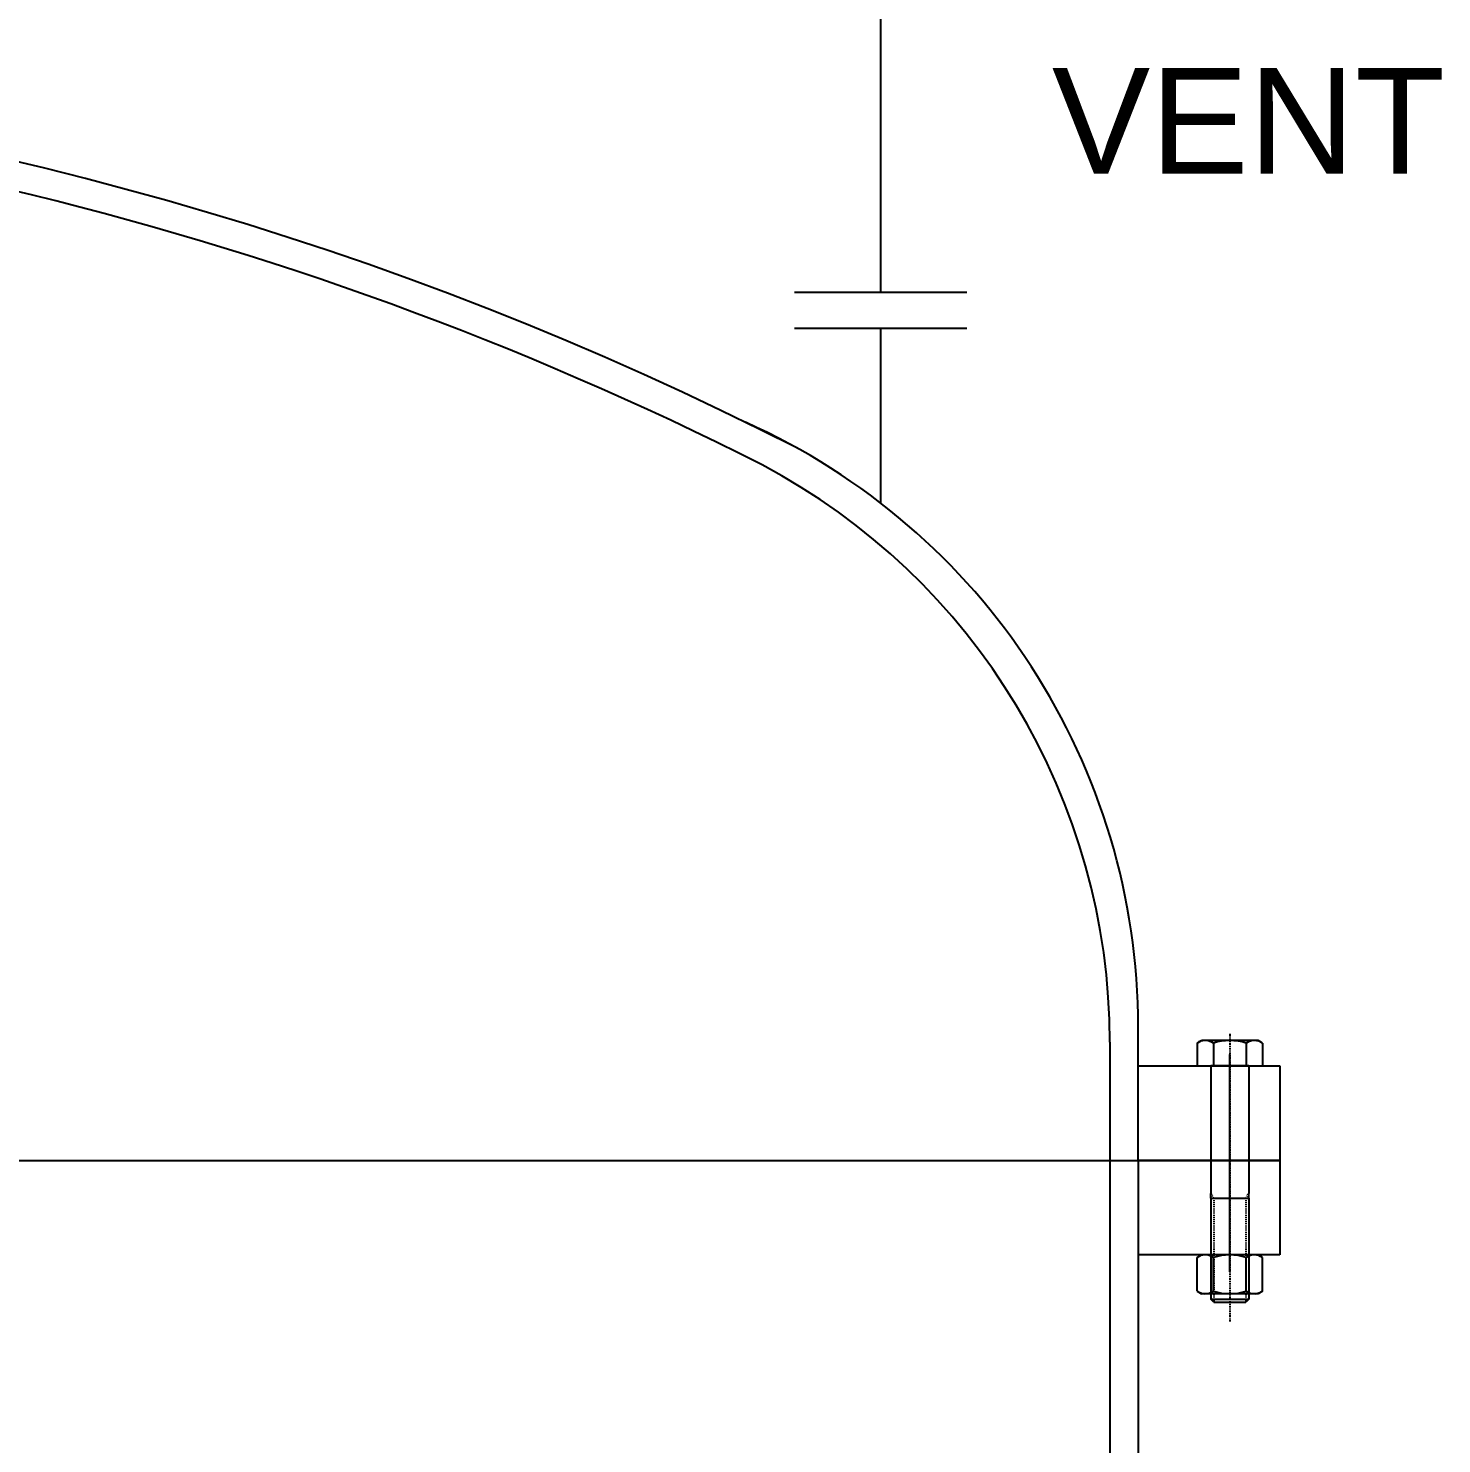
# Model space of a CAD drawing. Header units: millimetres. Extents: x 25096 to 30217, y 6541 to 10165.
# Drawn here: x 26969.2 to 27118.8, y 8413.5 to 8563.2 of the extents above; entities that cross this region are included whole.
import ezdxf

# ---------------------------------------------------------------- set-up
doc = ezdxf.new("R2010")
doc.units = ezdxf.units.MM
doc.linetypes.add('CENTER2', pattern=[1.125, 0.75, -0.125, 0.125, -0.125])
doc.linetypes.add('HIDDEN2', pattern=[0.1875, 0.125, -0.0625])
doc.layers.add('Equipment', color=123, linetype='Continuous')

# ---------------------------------------------------------------- blocks, each defined once
blk = doc.blocks.new('A$C6f4e16a3')
at = {"layer": 'Equipment'}
for p, q in [((1850.93, 2465.13), (1850.93, 2521.42)), ((1875.82, 2514.81), (1877.68, 2515.88)), ((1901.68, 2515.88), (1877.68, 2515.88)), ((1903.54, 2514.81), (1901.68, 2515.88)), ((1838.93, 2515.13), (1838.93, 2465.13)), ((1875.82, 2514.81), (1875.82, 2505.13)), ((1882.75, 2514.81), (1882.75, 2505.13)), ((1889.68, 2417.98), (1889.68, 2509.98)), ((1896.61, 2514.81), (1896.61, 2505.13)), ((1903.54, 2514.81), (1903.54, 2505.13)), ((1850.93, 2505.13), (1910.93, 2505.13)), ((1875.82, 2505.13), (1881.68, 2505.13)), ((1875.82, 2505.13), (1903.54, 2505.13)), ((1881.68, 2505.13), (1881.68, 2451.13)), ((1881.68, 2505.13), (1897.68, 2505.13)), ((1897.68, 2505.13), (1881.68, 2505.13)), ((1897.68, 2505.13), (1897.68, 2451.13)), ((1897.68, 2505.13), (1903.54, 2505.13)), ((1910.93, 2505.13), (1910.93, 2465.13)), ((238.93, 2465.13), (1838.93, 2465.13)), ((1838.93, 2465.13), (1838.93, 940.13)), ((1838.93, 2465.13), (1850.93, 2465.13)), ((1838.93, 2465.13), (1850.93, 2465.13)), ((1850.93, 2465.13), (1850.93, 940.13)), ((1850.93, 2465.13), (1910.93, 2465.13)), ((1910.93, 2465.13), (1850.93, 2465.13)), ((1910.93, 2465.13), (1910.93, 2425.13)), ((1881.68, 2449.13), (1881.68, 2451.13)), ((1897.68, 2449.13), (1897.68, 2451.13)), ((1881.68, 2449.13), (1881.68, 2406.36)), ((1881.68, 2449.13), (1897.68, 2449.13)), ((1897.68, 2449.13), (1897.68, 2406.36)), ((1910.93, 2425.13), (1850.93, 2425.13)), ((1875.82, 2424.06), (1877.68, 2425.13)), ((1875.82, 2409.8), (1875.82, 2424.06)), ((1901.68, 2425.13), (1877.68, 2425.13)), ((1882.75, 2409.8), (1882.75, 2424.06)), ((1896.61, 2409.8), (1896.61, 2424.06)), ((1903.54, 2424.06), (1901.68, 2425.13)), ((1903.54, 2409.8), (1903.54, 2424.06)), ((1875.82, 2409.8), (1877.68, 2408.73)), ((1901.68, 2408.73), (1877.68, 2408.73)), ((1903.54, 2409.8), (1901.68, 2408.73)), ((1881.68, 2406.36), (1897.68, 2406.36)), ((1882.91, 2405.13), (1881.68, 2406.36)), ((1882.91, 2405.13), (1896.45, 2405.13)), ((1897.68, 2406.36), (1896.45, 2405.13))]:
    blk.add_line(p, q, dxfattribs=at)
at = {"layer": 'Equipment', "linetype": 'CENTER2'}
blk.add_line((1889.68, 2518.67), (1889.68, 2396.89), dxfattribs=at)
at = {"layer": 'Equipment', "linetype": 'HIDDEN2'}
for p, q in [((1882.91, 2449.13), (1881.68, 2451.13)), ((1896.45, 2449.13), (1897.68, 2451.13)), ((1882.91, 2449.13), (1882.91, 2405.13)), ((1896.45, 2449.13), (1896.45, 2405.13))]:
    blk.add_line(p, q, dxfattribs=at)
at = {"layer": 'Equipment'}
for centre, radius, start, end in [((1038.93, 1458.23), 1468.9, 62.95796, 107.5529), ((1038.93, 1467.93), 1447.2, 63.18479, 116.81521), ((1570.46, 2521.42), 280.46, 0, 65.94961), ((1562.43, 2515.13), 276.5, 0, 62.10696), ((1879.28, 2509.76), 6.12, 55.55313, 115.55313), ((1889.68, 2492.97), 22.91, 72.38753, 107.61247), ((1900.07, 2509.76), 6.12, 64.44687, 124.44687), ((1879.28, 2419), 6.13, 55.56153, 115.56153), ((1889.68, 2402.23), 22.9, 72.38303, 107.61697), ((1900.07, 2419), 6.13, 64.43847, 124.43847), ((1879.28, 2414.86), 6.13, 244.43847, 304.43847), ((1889.68, 2431.63), 22.9, 252.38303, 287.61697), ((1900.07, 2414.86), 6.13, 235.56153, 295.56153)]:
    blk.add_arc(centre, radius, start, end, dxfattribs=at)

msp = doc.modelspace()

# ---------------------------------------------------------------- linework, layer by layer
for p, q in [((27059.42, 8535.28), (27059.42, 8571.5)), ((27059.42, 8512.98), (27059.42, 8531.48))]:
    msp.add_line(p, q)
at = {"linetype": 'Continuous', "lineweight": -3}
for p, q in [((27050.3, 8535.28), (27068.55, 8535.28)), ((27050.3, 8531.48), (27068.55, 8531.48))]:
    msp.add_line(p, q, dxfattribs=at)

# ---------------------------------------------------------------- block references
at = {"xscale": 0.25, "yscale": 0.25, "zscale": 0.25}
msp.add_blockref('A$C6f4e16a3', (26623.93, 7827.14), dxfattribs=at)

# ---------------------------------------------------------------- texts
at = {"insert": (27119.13, 8559), "char_height": 11.1664, "attachment_point": 3}
msp.add_mtext_dynamic_manual_height_columns('{\\fArial|b0|i0|c0|p34;\\C256;VENT}', width=72.8286, gutter_width=15, heights=[0], dxfattribs=at)

doc.saveas('drawing.dxf')
